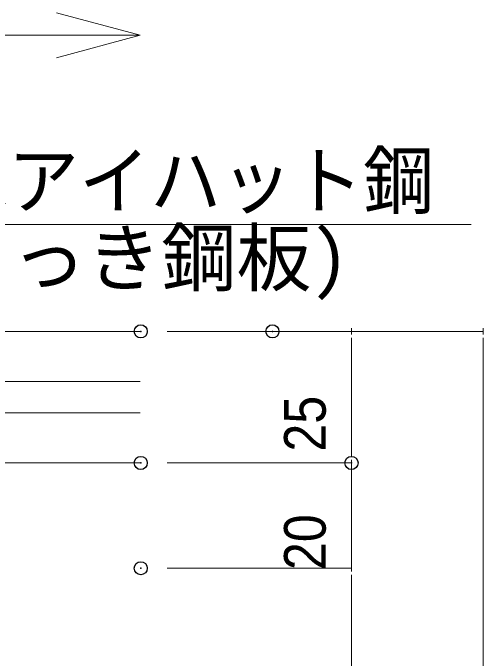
# Model space of a CAD drawing. Units: millimetres, scale not verified. Extents: x -4750 to 4750, y -3000 to 3000.
# Drawn here: x -605.9 to -516.7, y 460.9 to 583.5 of the extents above; entities that cross this region are included whole.
import ezdxf
from ezdxf.enums import TextEntityAlignment as Align

# ---------------------------------------------------------------- set-up
doc = ezdxf.new("R2010")
doc.units = ezdxf.units.MM
doc.header["$LTSCALE"] = 5
doc.header["$PDMODE"] = 32
doc.header["$PDSIZE"] = 2.5
for name, color, linetype, lineweight in [('0-0_デッキ', 7, 'Continuous', 9), ('0-4_0', 7, 'Continuous', 9), ('0-6_文字', 7, 'Continuous', 9), ('0-7_寸法', 7, 'Continuous', 9)]:
    doc.layers.add(name, color=color, linetype=linetype, lineweight=lineweight)
doc.layers.add('0-9_Defpoints', color=7, linetype='Continuous')
doc.styles.add('Osaka', font='')
doc.styles.add('ＭＳ ゴシック', font='')
doc.styles.get('Osaka').set_extended_font_data('Osaka')
doc.styles.get('ＭＳ ゴシック').set_extended_font_data('MS Gothic')

# ---------------------------------------------------------------- blocks, each defined once
blk = doc.blocks.new('_DOT')
at = {"layer": '0-4_0'}
for p, q in [((-10, 0), (-20, 0)), ((-5, 0), (5, 0))]:
    blk.add_line(p, q, dxfattribs=at)

msp = doc.modelspace()

# ---------------------------------------------------------------- linework, layer by layer
at = {"layer": '0-0_デッキ'}
for p, q in [((-725.555, 522.994), (-581.794, 522.993)), ((-725.555, 513.494), (-581.794, 513.493)), ((-725.555, 507.494), (-581.794, 507.493)), ((-725.555, 497.994), (-581.794, 497.993))]:
    msp.add_line(p, q, dxfattribs=at)
at = {"layer": '0-6_文字'}
msp.add_line((-518.941, 543.316), (-666.114, 543.316), dxfattribs=at)
at = {"layer": '0-7_寸法'}
for p, q in [((-728.055, 579.236), (-581.794, 579.236)), ((-576.655, 522.994), (-541.655, 522.994)), ((-551.655, 522.994), (-516.655, 522.994)), ((-541.655, 520.49), (-541.655, 500.497)), ((-516.655, 520.49), (-516.655, 442.697)), ((-541.655, 500.497), (-541.655, 503.001)), ((-576.655, 497.994), (-541.655, 497.994)), ((-576.655, 497.994), (-541.655, 497.994)), ((-541.655, 477.994), (-541.655, 497.994)), ((-576.655, 477.994), (-541.655, 477.994)), ((-576.655, 477.994), (-541.655, 477.994)), ((-541.655, 475.49), (-541.655, 472.986)), ((-541.655, 475.49), (-541.655, 442.697))]:
    msp.add_line(p, q, dxfattribs=at)
msp.add_lwpolyline([(-597.669, 583.49), (-581.794, 579.236), (-597.669, 574.982)], dxfattribs=at)
at = {"layer": '0-9_Defpoints'}
for p in [(-581.655, 522.994), (-556.655, 522.994), (-581.655, 497.994), (-541.655, 497.994), (-581.655, 477.994)]:
    msp.add_point(p, dxfattribs=at)

# ---------------------------------------------------------------- block references
at = {"layer": '0-7_寸法', "xscale": 0.1251862, "yscale": 0.1251862}
for p, rotation in [((-541.655, 522.994), 90), ((-516.655, 522.994), 90), ((-541.655, 497.994), 270), ((-541.655, 497.994), 270), ((-541.655, 477.994), 90), ((-541.655, 477.994), 90)]:
    msp.add_blockref('_DOT', p, dxfattribs=dict(at, rotation=rotation))

# ---------------------------------------------------------------- texts
at = {"layer": '0-6_文字', "style": 'ＭＳ ゴシック', "width": 0.95}
msp.add_text('根太:低床アイハット鋼', height=10.41, dxfattribs=at).set_placement((-667.549, 543.306), align=Align.BOTTOM_LEFT)
at = {"layer": '0-6_文字', "style": 'ＭＳ ゴシック'}
msp.add_text('(高耐食めっき鋼板)', height=10.45, dxfattribs=at).set_placement((-670.356, 528.597), align=Align.BOTTOM_LEFT)
at = {"layer": '0-7_寸法', "style": 'Osaka', "width": 0.9}
for s, p in [('25', (-544.155, 500.152)), ('20', (-544.155, 477.652))]:
    msp.add_text(s, height=7.918, rotation=90, dxfattribs=at).set_placement(p, align=Align.BOTTOM_LEFT)

doc.saveas('drawing.dxf')
